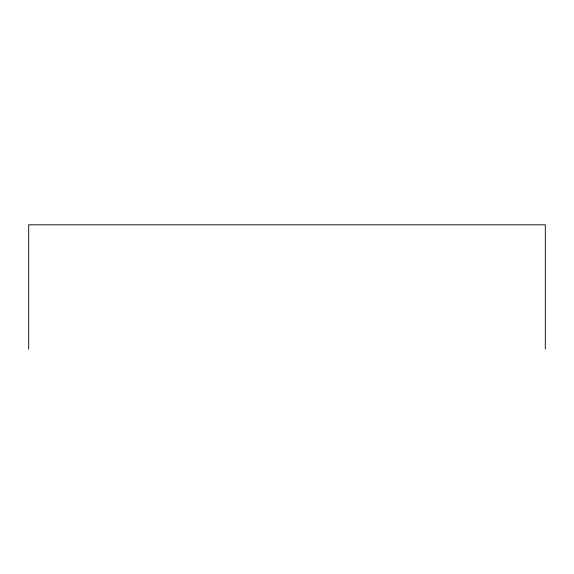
<?xml version="1.0" encoding="UTF-8"?>
<svg xmlns="http://www.w3.org/2000/svg" width="574" height="574" viewBox="0 0 574 574"><rect width="100%" height="100%" fill="white"/><g stroke="black" fill="none" stroke-linecap="round" stroke-linejoin="round"><path stroke-width="0.86" d="M545.3 349.2L545.3 224.8L28.7 224.8L28.7 349.2"/></g></svg>
